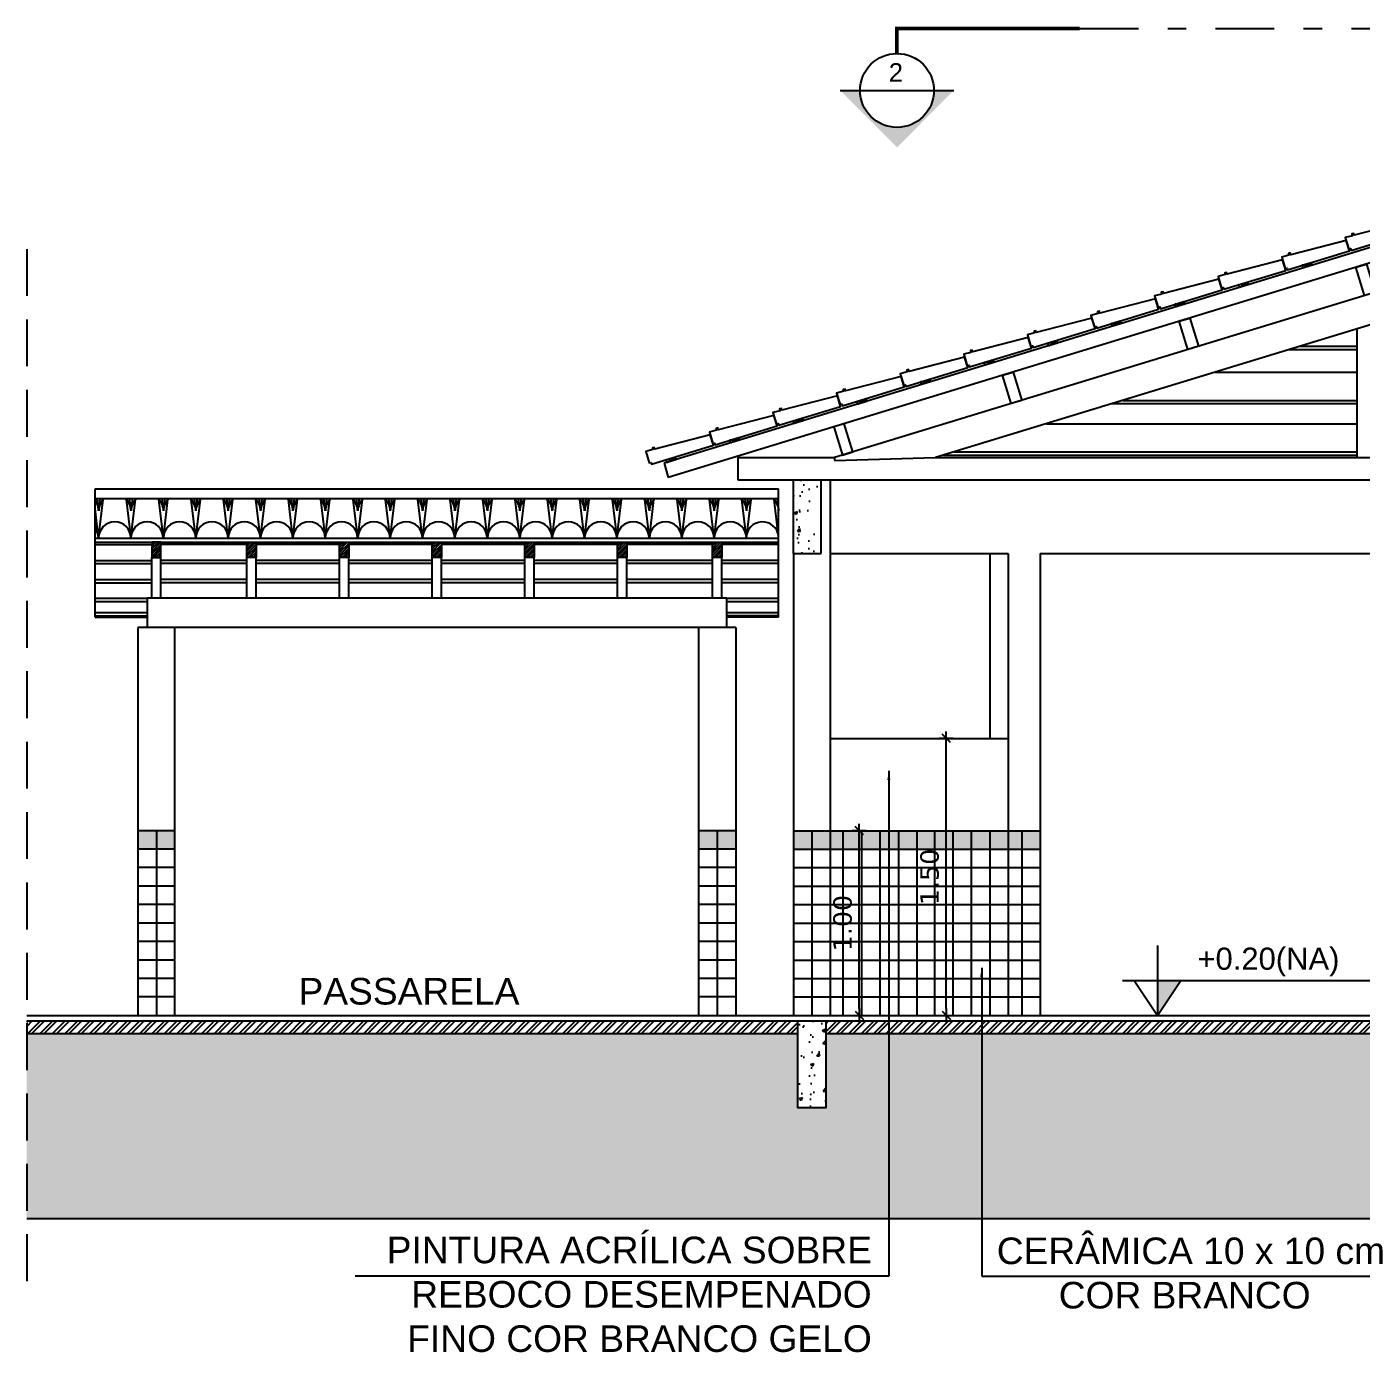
# Model space of a CAD drawing. Extents: x -81 to 144, y 107 to 212.
# Drawn here: x -58.95 to -51.73, y 185.55 to 192.72 of the extents above; entities that cross this region are included whole.
import ezdxf

# ---------------------------------------------------------------- set-up
doc = ezdxf.new("R2010")
doc.units = 0
doc.header["$LTSCALE"] = 0.005
doc.header["$PDMODE"] = 3
doc.linetypes.add('DASHDOT', pattern=[25.4, 12.7, -6.35, 0, -6.35])
doc.linetypes.add('HIDDEN', pattern=[9.525, 6.35, -3.175])
doc.layers.get('0').update_dxf_attribs({"linetype": 'CONTINUOUS'})
doc.layers.get('DEFPOINTS').update_dxf_attribs({"linetype": 'CONTINUOUS'})
for name, color, linetype in [('01', 1, 'CONTINUOUS'), ('0_HATCH', 1, 'CONTINUOUS'), ('251', 251, 'CONTINUOUS'), ('A-01', 1, 'CONTINUOUS'), ('A-CHAO_FACHADA', 8, 'CONTINUOUS'), ('A-COTAS', 1, 'CONTINUOUS'), ('A-EST', 5, 'CONTINUOUS'), ('A-TEL', 2, 'CONTINUOUS'), ('A-TELHAS', 2, 'CONTINUOUS'), ('ARQ-CTA-1_075', 1, 'CONTINUOUS'), ('ARQ-HTC', 9, 'CONTINUOUS'), ('ARQ-PIS-CORTE', 2, 'CONTINUOUS'), ('ARQ-SMB-1_075', 1, 'CONTINUOUS'), ('ARQ-SMB-1_100', 1, 'CONTINUOUS'), ('ARQ-TXT-1_075', 2, 'CONTINUOUS'), ('ARQ-TXT-1_100', 2, 'CONTINUOUS'), ('BL-AR-TELHA 2', 2, 'CONTINUOUS'), ('EST-MET-VISTA1', 1, 'CONTINUOUS'), ('MADEIRAMENTO', 2, 'CONTINUOUS')]:
    doc.layers.add(name, color=color, linetype=linetype)
doc.styles.add('ESC-50-A20', font='arial.ttf', dxfattribs={"height": 0.1})
doc.styles.add('FNDE Text Cota 0075', font='verdana.ttf', dxfattribs={"height": 0.1})
doc.styles.add('FNDE Texto Cota 0025', font='verdana.ttf', dxfattribs={"height": 0.04})
doc.dimstyles.new('FNDE 1-0025', dxfattribs={"dimscale": 5, "dimtxt": 0.04, "dimasz": 0.01, "dimexe": 0.15, "dimexo": 0.15, "dimgap": 0.005, "dimtad": 1, "dimzin": 1, "dimdsep": 46, "dimtxsty": 'FNDE Texto Cota 0025', "dimblk": 'tic', "dimcen": 0.015, "dimdle": 0.15, "dimse1": 1, "dimse2": 1, "dimclrd": 251, "dimclre": 251, "dimclrt": 256, "dimaunit": 1, "dimadec": 3, "dimazin": 0, "dimtfac": 1, "dimtix": 1, "dimtmove": 2, "dimatfit": 3, "dimfxl": 0.15, "dimtvp": 1, "dimtolj": 1, "dimtzin": 0, "dimarcsym": 0})
doc.dimstyles.new('FNDE 1-075', dxfattribs={"dimscale": 2.5, "dimtxt": 0.1, "dimasz": 0.015, "dimexe": 0.15, "dimexo": 0.15, "dimgap": 0.015, "dimtad": 1, "dimzin": 4, "dimdsep": 46, "dimtxsty": 'FNDE Text Cota 0075', "dimblk": 'tic', "dimcen": 0.025, "dimdle": 0.15, "dimse1": 1, "dimse2": 1, "dimclrd": 251, "dimclre": 251, "dimclrt": 256, "dimaunit": 1, "dimadec": 3, "dimazin": 0, "dimtfac": 1, "dimtix": 1, "dimtmove": 2, "dimatfit": 3, "dimldrblk": 'DOTSMALL', "dimfxl": 0.15, "dimtvp": 1, "dimtolj": 1, "dimtzin": 0, "dimarcsym": 0})
pattern_1 = [(45, (36.467997, 128.717438), (-0.0067351921, 0.0067351921), [])]
pattern_2 = [(45, (73.91097, 34.55552), (-0.03367596, 0.03367596), []), (45, (73.93342, 34.55552), (-0.03367596, 0.03367596), [])]

# ---------------------------------------------------------------- blocks, each defined once
blk = doc.blocks.new('FNDE-Ind Corte-1_100')
blk.add_hatch(color=251).paths.add_polyline_path([(241.999, -2.386), (242.214, -2.386, -1), (243.014, -2.386), (243.229, -2.386), (242.614, -1.77)])
at = {"color": 251, "linetype": 'Continuous'}
blk.add_line((243.229, -2.386), (241.999, -2.386), dxfattribs=at)
blk.add_circle((242.614, -2.386), 0.4, dxfattribs=at)
blk = doc.blocks.new('T2')
at = {"linetype": 'Continuous'}
blk.add_lwpolyline([(0, 0.0594), (0.31, 0.073), (0.3096, 0.083), (0.3196, 0.0834), (0.32, 0.0734), (0.36, 0.075), (0.36, 0.0099), (0.35, 0.0099), (0.35, 0), (0, 0), (0.0001, 0.0594)], dxfattribs=at)
blk = doc.blocks.new('tic')
at = {"color": 251}
for p, q in [((-1, 0), (1, 0)), ((0, -1), (0, 1))]:
    blk.add_line(p, q, dxfattribs=at)
blk.add_line((-0.6, -0.6), (0.6, 0.6))
blk = doc.blocks.new('*D78')
at = {"layer": 'ARQ-CTA-1_075', "color": 251, "linetype": 'Continuous', "lineweight": -2, "transparency": 16777216}
blk.add_line((-54.4449, 187.4068), (-54.4449, 188.3318), dxfattribs=at)
at = {"layer": 'DEFPOINTS', "color": 0, "linetype": 'Continuous', "transparency": 16777216}
for p in [(-54.4449, 188.3693), (-54.2331, 188.3693), (-54.2331, 187.3693)]:
    blk.add_point(p, dxfattribs=at)
at = {"layer": 'ARQ-CTA-1_075', "color": 251, "linetype": 'Continuous', "lineweight": -2, "transparency": 16777216, "xscale": 0.0375, "yscale": 0.0375, "zscale": 0.0375}
for p, rotation in [((-54.4449, 188.3693), 90), ((-54.4449, 187.3693), 270)]:
    blk.add_blockref('tic', p, dxfattribs=dict(at, rotation=rotation))
at = {"layer": 'ARQ-CTA-1_075', "linetype": 'Continuous', "transparency": 16777216, "insert": (-54.5344, 187.8693), "char_height": 0.1, "attachment_point": 5, "rotation": 90, "style": 'FNDE Text Cota 0075'}
blk.add_mtext('\\A1;1.00', dxfattribs=at)
blk = doc.blocks.new('_DotSmall')
at = {"color": 0, "linetype": 'ByBlock', "const_width": 0.5}
blk.add_lwpolyline([(-0.0625, 0, 1), (0.0625, 0, 1)], format="xyb", close=True, dxfattribs=at)
blk = doc.blocks.new('*D79')
at = {"layer": 'ARQ-CTA-1_075', "color": 251, "linetype": 'Continuous', "lineweight": -2, "transparency": 16777216}
blk.add_line((-53.9737, 187.4068), (-53.9737, 188.8318), dxfattribs=at)
at = {"layer": 'DEFPOINTS', "color": 0, "linetype": 'Continuous', "transparency": 16777216}
for p in [(-54.1197, 188.8693), (-53.9737, 188.8693), (-54.1331, 187.3693)]:
    blk.add_point(p, dxfattribs=at)
at = {"layer": 'ARQ-CTA-1_075', "color": 251, "linetype": 'Continuous', "lineweight": -2, "transparency": 16777216, "xscale": 0.0375, "yscale": 0.0375, "zscale": 0.0375}
for p, rotation in [((-53.9737, 188.8693), 90), ((-53.9737, 187.3693), 270)]:
    blk.add_blockref('tic', p, dxfattribs=dict(at, rotation=rotation))
at = {"layer": 'ARQ-CTA-1_075', "linetype": 'Continuous', "transparency": 16777216, "insert": (-54.0633, 188.1193), "char_height": 0.1, "attachment_point": 5, "rotation": 90, "style": 'FNDE Text Cota 0075'}
blk.add_mtext('\\A1;1.50', dxfattribs=at)
blk = doc.blocks.new('FNDE-Nível Corte-1_100')
blk.add_hatch(color=251).paths.add_polyline_path([(140.6568, 1.8132), (140.8248, 1.8132), (140.6568, 1.5612)])
at = {"color": 251}
for p, q in [((140.6568, 2.0652), (140.6568, 1.5612)), ((140.4048, 1.8132), (142.4048, 1.8132))]:
    blk.add_line(p, q, dxfattribs=at)
blk.add_lwpolyline([(140.4888, 1.8132), (140.6568, 1.5612), (140.8248, 1.8132)], dxfattribs=at)

msp = doc.modelspace()

# ---------------------------------------------------------------- hatches: boundary and pattern name
at = {"layer": '0_HATCH'}
h = msp.add_hatch(color=160, dxfattribs=at)
h.paths.add_polyline_path([(-58.2494, 188.3693), (-58.3494, 188.3693), (-58.3494, 188.2693), (-58.2494, 188.2693)])
h.paths.add_polyline_path([(-58.1494, 188.3693), (-58.2494, 188.3693), (-58.2494, 188.2693), (-58.1494, 188.2693)])
h = msp.add_hatch(color=160, dxfattribs=at)
h.paths.add_polyline_path([(-55.2135, 188.3693), (-55.3135, 188.3693), (-55.3135, 188.2693), (-55.2135, 188.2693)])
h.paths.add_polyline_path([(-55.1135, 188.3693), (-55.2135, 188.3693), (-55.2135, 188.2693), (-55.1135, 188.2693)])
h = msp.add_hatch(color=160, dxfattribs=at)
h.paths.add_polyline_path([(-54.7014, 188.3693), (-54.8014, 188.3693), (-54.8014, 188.2693), (-54.7014, 188.2693)])
h.paths.add_polyline_path([(-54.6014, 188.3693), (-54.7014, 188.3693), (-54.7014, 188.2693), (-54.6014, 188.2693)])
h.paths.add_polyline_path([(-53.6381, 188.3693), (-54.6014, 188.3693), (-54.6014, 188.2693), (-53.6381, 188.2693)])
h.paths.add_polyline_path([(-53.5648, 188.3693), (-53.6381, 188.3693), (-53.6381, 188.2693), (-53.5648, 188.2693)])
h.paths.add_polyline_path([(-53.4648, 188.3693), (-53.5648, 188.3693), (-53.5648, 188.2693), (-53.4648, 188.2693)])
h.paths.add_polyline_path([(-48.8232, 188.3693), (-48.9232, 188.3693), (-48.9232, 188.2693), (-48.8232, 188.2693)])
h.paths.add_polyline_path([(-48.75, 188.3693), (-48.8232, 188.3693), (-48.8232, 188.2693), (-48.75, 188.2693)])
h.paths.add_polyline_path([(-48.65, 188.3693), (-48.75, 188.3693), (-48.75, 188.2693), (-48.65, 188.2693)])
h.paths.add_polyline_path([(-46.6232, 188.3693), (-46.7232, 188.3693), (-46.7232, 188.2693), (-46.6232, 188.2693)])
h.paths.add_polyline_path([(-46.55, 188.3693), (-46.6232, 188.3693), (-46.6232, 188.2693), (-46.55, 188.2693)])
h.paths.add_polyline_path([(-46.45, 188.3693), (-46.55, 188.3693), (-46.55, 188.2693), (-46.45, 188.2693)])
h.paths.add_polyline_path([(-41.8084, 188.3693), (-41.9084, 188.3693), (-41.9084, 188.2693), (-41.8084, 188.2693)])
h.paths.add_polyline_path([(-41.7352, 188.3693), (-41.8084, 188.3693), (-41.8084, 188.2693), (-41.7352, 188.2693)])
h.paths.add_polyline_path([(-41.6352, 188.3693), (-41.7352, 188.3693), (-41.7352, 188.2693), (-41.6352, 188.2693)])
h.paths.add_polyline_path([(-40.6718, 188.3693), (-40.7718, 188.3693), (-40.7718, 188.2693), (-40.6718, 188.2693)])
h.paths.add_polyline_path([(-40.5718, 188.3693), (-40.6718, 188.3693), (-40.6718, 188.2693), (-40.5718, 188.2693)])
at = {"layer": '251'}
h = msp.add_hatch(dxfattribs=at)
h.set_pattern_fill('ANSI32', color=256, scale=0.005, style=0)
h.set_pattern_definition(pattern_2)
h.paths.add_polyline_path([(-54.7764, 187.3393), (-58.9513, 187.3393), (-58.9513, 187.2693), (-54.7764, 187.2693)])
h = msp.add_hatch(dxfattribs=at)
h.set_pattern_fill('ANSI32', color=256, scale=0.005, style=0)
h.set_pattern_definition(pattern_2)
h.paths.add_polyline_path([(-50.0999, 187.3393), (-54.6264, 187.3393), (-54.6264, 187.2693), (-50.0999, 187.2693)])
at = {"layer": 'A-COTAS'}
h = msp.add_hatch(dxfattribs=at)
h.set_pattern_fill('ANSI31', color=252, scale=0.003)
h.set_pattern_definition(pattern_1)
h.paths.add_polyline_path([(-58.2244, 189.9307), (-58.2744, 189.9307), (-58.2744, 189.8485), (-58.2244, 189.8485)])
h = msp.add_hatch(dxfattribs=at)
h.set_pattern_fill('ANSI31', color=252, scale=0.003)
h.set_pattern_definition([(45, (38.989161, 128.717438), (-0.0067351921, 0.0067351921), [])])
h.paths.add_polyline_path([(-57.7596, 189.9307), (-57.7096, 189.9307), (-57.7096, 189.8485), (-57.7596, 189.8485)])
h = msp.add_hatch(dxfattribs=at)
h.set_pattern_fill('ANSI31', color=252, scale=0.003)
h.set_pattern_definition([(45, (38.487561, 128.717438), (-0.0067351921, 0.0067351921), [])])
h.paths.add_polyline_path([(-57.258, 189.9307), (-57.208, 189.9307), (-57.208, 189.8485), (-57.258, 189.8485)])
h = msp.add_hatch(dxfattribs=at)
h.set_pattern_fill('ANSI31', color=252, scale=0.003)
h.set_pattern_definition([(45, (37.985961, 128.717438), (-0.0067351921, 0.0067351921), [])])
h.paths.add_polyline_path([(-56.7564, 189.9307), (-56.7064, 189.9307), (-56.7064, 189.8485), (-56.7564, 189.8485)])
h = msp.add_hatch(dxfattribs=at)
h.set_pattern_fill('ANSI31', color=252, scale=0.003)
h.set_pattern_definition([(45, (37.484361, 128.717438), (-0.0067351921, 0.0067351921), [])])
h.paths.add_polyline_path([(-56.2548, 189.9307), (-56.2048, 189.9307), (-56.2048, 189.8485), (-56.2548, 189.8485)])
h = msp.add_hatch(dxfattribs=at)
h.set_pattern_fill('ANSI31', color=252, scale=0.003)
h.set_pattern_definition([(45, (36.982761, 128.717438), (-0.0067351921, 0.0067351921), [])])
h.paths.add_polyline_path([(-55.7532, 189.9307), (-55.7032, 189.9307), (-55.7032, 189.8485), (-55.7532, 189.8485)])
h = msp.add_hatch(dxfattribs=at)
h.set_pattern_fill('ANSI31', color=252, scale=0.003)
h.set_pattern_definition(pattern_1)
h.paths.add_polyline_path([(-55.2385, 189.9307), (-55.1885, 189.9307), (-55.1885, 189.8485), (-55.2385, 189.8485)])
at = {"layer": 'ARQ-HTC'}
h = msp.add_hatch(dxfattribs=at)
h.set_pattern_fill('AR-CONC', color=251, scale=0.001, style=0)
h.set_pattern_definition([(50, (73.91097, 34.55552), (0.18218467, -0.01593909), [0.01905, -0.20955]), (355, (73.91097, 34.55552), (-0.03524342, 0.19105685), [0.01524, -0.16764058]), (100.45144, (73.92615, 34.5542), (0.14694125, 0.17511775), [0.01619001, -0.17809024]), (46.1842, (73.91097, 34.60632), (0.27107904, -0.04204233), [0.028575, -0.314325]), (96.63556, (73.93356, 34.60282), (0.23740413, 0.24742612), [0.02428502, -0.2671356]), (351.18415, (73.91097, 34.60632), (0.23740413, 0.24742612), [0.02285997, -0.25145973]), (21, (73.93637, 34.59362), (0.15161439, -0.1022652), [0.01905, -0.20955]), (326, (73.93637, 34.59362), (0.06180203, 0.18418797), [0.01524, -0.16764]), (71.451445, (73.949, 34.5851), (0.21341642, 0.08192277), [0.01619001, -0.17808994]), (37.5, (73.91097, 34.55552), (0.003088603, 0.084555039), [0, -0.165608, 0, -0.17018, 0, -0.168275]), (7.5, (73.91097, 34.55552), (0.066819663, 0.100180575), [0, -0.097028, 0, -0.161798, 0, -0.064135]), (327.5, (73.85433, 34.55552), (0.135590595, -0.005728744), [0, -0.0635, 0, -0.19812, 0, -0.26289]), (317.5, (73.82893, 34.55552), (0.14812918, 0.02542649), [0, -0.08255, 0, -0.131572, 0, -0.18669])])
h.paths.add_polyline_path([(-54.6514, 190.2693), (-54.8014, 190.2693), (-54.8014, 189.8693), (-54.7714, 189.8693), (-54.6514, 189.8693)])
h = msp.add_hatch(dxfattribs=at)
h.set_pattern_fill('AR-CONC', color=251, scale=0.001, style=0)
h.set_pattern_definition([(50, (86.584, 64.64013), (0.18218467, -0.01593909), [0.01905, -0.20955]), (355, (86.584, 64.64013), (-0.03524342, 0.19105685), [0.01524, -0.16764058]), (100.45144, (86.59919, 64.6388), (0.14694125, 0.17511775), [0.01619, -0.17809024]), (46.1842, (86.584, 64.69093), (0.27107904, -0.04204233), [0.028575, -0.314325]), (96.63556, (86.6066, 64.68743), (0.23740413, 0.24742612), [0.02428502, -0.2671356]), (351.18415, (86.584, 64.69093), (0.23740413, 0.24742612), [0.02285997, -0.25145973]), (21, (86.6094, 64.67823), (0.15161439, -0.1022652), [0.01905, -0.20955]), (326, (86.6094, 64.67823), (0.06180203, 0.18418797), [0.01524, -0.16764]), (71.45144, (86.62204, 64.66971), (0.21341642, 0.08192277), [0.01619, -0.17808994]), (37.5, (86.584005, 64.64013), (0.003088603, 0.08455504), [0, -0.165608, 0, -0.17018, 0, -0.168275]), (7.5, (86.584005, 64.64013), (0.066819663, 0.100180575), [0, -0.097028, 0, -0.161798, 0, -0.064135]), (327.5, (86.52736, 64.64013), (0.135590595, -0.005728744), [0, -0.0635, 0, -0.19812, 0, -0.26289]), (317.5, (86.50196, 64.64013), (0.14812918, 0.02542649), [0, -0.08255, 0, -0.131572, 0, -0.18669])])
h.paths.add_polyline_path([(-54.7764, 187.3393), (-54.6264, 187.3393), (-54.6264, 186.8693), (-54.7764, 186.8693)])
h = msp.add_hatch(dxfattribs=at)
h.set_pattern_fill('EARTH', color=252, scale=0.02, angle=45, style=0)
h.set_pattern_definition([(45, (73.91097, 34.55552), (1e-17, 0.17960512), [0.127, -0.127]), (45, (73.87729, 34.5892), (1e-17, 0.17960512), [0.127, -0.127]), (45, (73.84362, 34.62287), (1e-17, 0.17960512), [0.127, -0.127]), (135, (73.84362, 34.64532), (-0.17960512, 1e-17), [0.127, -0.127]), (135, (73.87729, 34.679), (-0.17960512, 1e-17), [0.127, -0.127]), (135, (73.91097, 34.71267), (-0.17960512, 1e-17), [0.127, -0.127])])
h.paths.add_polyline_path([(-39.1274, 186.2693), (-39.1274, 187.2693), (-40.5718, 187.2693), (-40.5718, 186.8693), (-40.7218, 186.8693), (-40.7218, 187.2693), (-45.2734, 187.2693), (-45.2734, 186.8693), (-45.4234, 186.8693), (-45.4234, 187.2693), (-49.9499, 187.2693), (-49.9499, 186.8693), (-50.0999, 186.8693), (-50.0999, 187.2693), (-54.6264, 187.2693), (-54.6264, 186.8693), (-54.7764, 186.8693), (-54.7764, 187.2693), (-58.9513, 187.2693), (-58.9513, 186.2693)])

# ---------------------------------------------------------------- linework, layer by layer
at = {"linetype": 'DASHDOT', "ltscale": 5}
msp.add_line((-53.2507, 192.712), (-42.1226, 192.712), dxfattribs=at)
at = {"color": 3}
for points in [[(-51.6527, 191.2839), (-51.7101, 191.2664), (-51.7568, 191.4194), (-51.6995, 191.437)], [(-52.609, 190.9916), (-52.6664, 190.974), (-52.7132, 191.127), (-52.6558, 191.1446)], [(-53.5653, 190.6992), (-53.6227, 190.6817), (-53.6695, 190.8347), (-53.6121, 190.8522)], [(-54.5362, 190.4024), (-54.4788, 190.4199), (-54.5256, 190.5729), (-54.583, 190.5554)]]:
    msp.add_lwpolyline(points, close=True, dxfattribs=at)
at = {"layer": '01', "color": 251}
for p, q in [((-58.1494, 188.3693), (-58.3494, 188.3693)), ((-58.2494, 188.3693), (-58.2494, 187.3693)), ((-55.1135, 188.3693), (-55.3135, 188.3693)), ((-55.2135, 188.3693), (-55.2135, 187.3693)), ((-54.8014, 188.3693), (-54.6014, 188.3693)), ((-54.7014, 188.3693), (-54.7014, 187.3693)), ((-54.6014, 188.3693), (-53.4648, 188.3693)), ((-54.5331, 188.3693), (-54.5331, 187.3693)), ((-54.4331, 188.3693), (-54.4331, 187.3693)), ((-54.3331, 188.3693), (-54.3331, 187.3693)), ((-54.2331, 188.3693), (-54.2331, 187.3693)), ((-54.1331, 188.3693), (-54.1331, 187.3693)), ((-54.0381, 188.3693), (-54.0381, 187.3693)), ((-53.9381, 188.3693), (-53.9381, 187.3693)), ((-53.8381, 188.3693), (-53.8381, 187.3693)), ((-53.7381, 188.3693), (-53.7381, 187.3693)), ((-53.5648, 188.3693), (-53.5648, 187.3693)), ((-58.1494, 188.2693), (-58.3494, 188.2693)), ((-55.1135, 188.2693), (-55.3135, 188.2693)), ((-54.8014, 188.2693), (-54.6014, 188.2693)), ((-54.6014, 188.2693), (-53.4648, 188.2693)), ((-58.1494, 188.1693), (-58.3494, 188.1693)), ((-55.1135, 188.1693), (-55.3135, 188.1693)), ((-54.8014, 188.1693), (-54.6014, 188.1693)), ((-54.6014, 188.1693), (-53.4648, 188.1693)), ((-58.1494, 188.0693), (-58.3494, 188.0693)), ((-55.1135, 188.0693), (-55.3135, 188.0693)), ((-54.8014, 188.0693), (-54.6014, 188.0693)), ((-54.6014, 188.0693), (-53.4648, 188.0693)), ((-58.1494, 187.9693), (-58.3494, 187.9693)), ((-55.1135, 187.9693), (-55.3135, 187.9693)), ((-54.8014, 187.9693), (-54.6014, 187.9693)), ((-54.6014, 187.9693), (-53.4648, 187.9693)), ((-58.1494, 187.8693), (-58.3494, 187.8693)), ((-55.1135, 187.8693), (-55.3135, 187.8693)), ((-54.8014, 187.8693), (-54.6014, 187.8693)), ((-54.6014, 187.8693), (-53.4648, 187.8693)), ((-58.1494, 187.7693), (-58.3494, 187.7693)), ((-55.1135, 187.7693), (-55.3135, 187.7693)), ((-54.8014, 187.7693), (-54.6014, 187.7693)), ((-54.6014, 187.7693), (-53.4648, 187.7693)), ((-58.1494, 187.6693), (-58.3494, 187.6693)), ((-55.1135, 187.6693), (-55.3135, 187.6693)), ((-54.8014, 187.6693), (-54.6014, 187.6693)), ((-54.6014, 187.6693), (-53.4648, 187.6693)), ((-58.1494, 187.5693), (-58.3494, 187.5693)), ((-55.1135, 187.5693), (-55.3135, 187.5693)), ((-54.8014, 187.5693), (-54.6014, 187.5693)), ((-54.6014, 187.5693), (-53.4648, 187.5693)), ((-58.1494, 187.4693), (-58.3494, 187.4693)), ((-55.1135, 187.4693), (-55.3135, 187.4693)), ((-54.8014, 187.4693), (-54.6014, 187.4693)), ((-54.6014, 187.4693), (-53.4648, 187.4693))]:
    msp.add_line(p, q, dxfattribs=at)
at = {"layer": 'A-01', "color": 5, "linetype": 'HIDDEN', "ltscale": 8}
msp.add_line((-58.9513, 191.5184), (-58.9513, 185.8638), dxfattribs=at)
at = {"layer": 'A-01'}
for p, q in [((-52.1191, 190.974), (-51.7514, 190.974)), ((-52.0617, 190.9916), (-51.7514, 190.9916)), ((-52.5176, 190.8522), (-51.7514, 190.8522)), ((-53.0754, 190.6817), (-51.7514, 190.6817)), ((-53.0181, 190.6992), (-51.7514, 190.6992)), ((-53.4311, 190.5729), (-51.7514, 190.5729)), ((-53.989, 190.4024), (-51.7514, 190.4024)), ((-53.9316, 190.4199), (-51.7514, 190.4199)), ((-58.5814, 190.2193), (-54.8814, 190.2193)), ((-58.5814, 189.5253), (-58.5814, 190.2193)), ((-54.8814, 189.5253), (-54.8814, 190.2193)), ((-58.5814, 190.1672), (-54.8814, 190.1672)), ((-58.5814, 189.9537), (-54.8814, 189.9537)), ((-54.8814, 189.9307), (-54.8814, 189.9807)), ((-54.6014, 189.8693), (-53.6381, 189.8693)), ((-53.7381, 189.8693), (-53.7381, 188.8693)), ((-53.6381, 189.8693), (-53.6381, 187.3693)), ((-53.4648, 189.8693), (-53.4648, 187.3693)), ((-53.4648, 189.8693), (-50.1749, 189.8693)), ((-58.5814, 189.5253), (-58.2994, 189.5253)), ((-54.8814, 189.5253), (-55.1635, 189.5253))]:
    msp.add_line(p, q, dxfattribs=at)
at = {"layer": 'A-01', "color": 3}
for p, q in [((-54.6014, 190.2693), (-54.6014, 187.3693)), ((-54.8014, 189.8693), (-54.8014, 187.3693)), ((-58.3494, 189.469), (-58.3494, 187.3693)), ((-58.1494, 189.469), (-58.3494, 189.469)), ((-58.1494, 187.3693), (-58.1494, 189.469)), ((-55.1135, 189.469), (-55.3135, 189.469)), ((-55.3135, 187.3693), (-55.3135, 189.469)), ((-55.1135, 189.469), (-55.1135, 187.3693))]:
    msp.add_line(p, q, dxfattribs=at)
at = {"layer": 'A-CHAO_FACHADA'}
for p, q in [((-58.5814, 189.9187), (-58.2744, 189.9187)), ((-57.7596, 189.9187), (-58.2244, 189.9187)), ((-57.258, 189.9187), (-57.7096, 189.9187)), ((-56.7564, 189.9187), (-57.208, 189.9187)), ((-56.2548, 189.9187), (-56.7064, 189.9187)), ((-55.7532, 189.9187), (-56.2048, 189.9187)), ((-55.2385, 189.9187), (-55.7032, 189.9187)), ((-54.8814, 189.9187), (-55.1885, 189.9187)), ((-58.5814, 189.8325), (-58.2744, 189.8325)), ((-58.5814, 189.8152), (-58.2744, 189.8152)), ((-57.7596, 189.8325), (-58.2244, 189.8325)), ((-57.7596, 189.8152), (-58.2244, 189.8152)), ((-57.258, 189.8325), (-57.7096, 189.8325)), ((-57.258, 189.8152), (-57.7096, 189.8152)), ((-56.7564, 189.8325), (-57.208, 189.8325)), ((-56.7564, 189.8152), (-57.208, 189.8152)), ((-56.2548, 189.8325), (-56.7064, 189.8325)), ((-56.2548, 189.8152), (-56.7064, 189.8152)), ((-55.7532, 189.8325), (-56.2048, 189.8325)), ((-55.7532, 189.8152), (-56.2048, 189.8152)), ((-55.2385, 189.8325), (-55.7032, 189.8325)), ((-55.2385, 189.8152), (-55.7032, 189.8152)), ((-54.8814, 189.8325), (-55.1885, 189.8325)), ((-54.8814, 189.8152), (-55.1885, 189.8152)), ((-58.5814, 189.729), (-58.2744, 189.729)), ((-58.5814, 189.7118), (-58.2744, 189.7118)), ((-57.7596, 189.729), (-58.2244, 189.729)), ((-57.7596, 189.7118), (-58.2244, 189.7118)), ((-57.258, 189.729), (-57.7096, 189.729)), ((-57.258, 189.7118), (-57.7096, 189.7118)), ((-56.7564, 189.729), (-57.208, 189.729)), ((-56.7564, 189.7118), (-57.208, 189.7118)), ((-56.2548, 189.729), (-56.7064, 189.729)), ((-56.2548, 189.7118), (-56.7064, 189.7118)), ((-55.7532, 189.729), (-56.2048, 189.729)), ((-55.7532, 189.7118), (-56.2048, 189.7118)), ((-55.2385, 189.729), (-55.7032, 189.729)), ((-55.2385, 189.7118), (-55.7032, 189.7118)), ((-54.8814, 189.729), (-55.1885, 189.729)), ((-54.8814, 189.7118), (-55.1885, 189.7118)), ((-58.2994, 189.6256), (-58.5814, 189.6256)), ((-58.2994, 189.6083), (-58.5814, 189.6083)), ((-54.8814, 189.6256), (-55.1635, 189.6256)), ((-54.8814, 189.6083), (-55.1635, 189.6083)), ((-58.2994, 189.5491), (-58.5814, 189.5491)), ((-58.5814, 189.5318), (-58.2994, 189.5318)), ((-54.8814, 189.5491), (-55.1635, 189.5491)), ((-54.8814, 189.5318), (-55.1635, 189.5318))]:
    msp.add_line(p, q, dxfattribs=at)
at = {"layer": 'A-EST'}
for p, q in [((-54.8014, 189.8693), (-54.8014, 190.2693)), ((-54.8014, 190.2693), (-54.6514, 190.2693)), ((-54.6514, 189.8693), (-54.6514, 190.2693)), ((-54.8014, 189.8693), (-54.6514, 189.8693)), ((-58.9513, 187.3393), (-40.5718, 187.3393)), ((-54.7764, 187.2693), (-58.9513, 187.2693)), ((-50.0999, 187.2693), (-54.6264, 187.2693))]:
    msp.add_line(p, q, dxfattribs=at)
msp.add_lwpolyline([(-54.7764, 187.3393), (-54.6264, 187.3393), (-54.6264, 186.8693), (-54.7764, 186.8693)], close=True, dxfattribs=at)
at = {"layer": 'A-TEL'}
for p, q in [((-50.0999, 192.0096), (-55.5014, 190.3582)), ((-50.0999, 191.926), (-55.4781, 190.2817)), ((-50.0999, 191.7587), (-54.579, 190.3893)), ((-50.1749, 191.5684), (-54.0317, 190.3893)), ((-51.7514, 191.0865), (-51.7514, 190.3893)), ((-55.1014, 190.3893), (-55.1014, 190.2693)), ((-55.1014, 190.3893), (-54.579, 190.3893)), ((-54.579, 190.3731), (-54.0317, 190.3893)), ((-54.579, 190.3893), (-54.579, 190.3731)), ((-54.0317, 190.3893), (-50.1749, 190.3893)), ((-55.5014, 190.3582), (-55.4781, 190.2817)), ((-55.1014, 190.2693), (-50.1749, 190.2693))]:
    msp.add_line(p, q, dxfattribs=at)
at = {"layer": 'ARQ-HTC', "color": 252}
msp.add_line((-58.9513, 186.2693), (-39.1274, 186.2693), dxfattribs=at)
at = {"layer": 'ARQ-PIS-CORTE'}
for p, q in [((-54.6014, 188.8693), (-53.6381, 188.8693)), ((-58.9513, 187.3693), (-40.5718, 187.3693))]:
    msp.add_line(p, q, dxfattribs=at)
at = {"layer": 'ARQ-SMB-1_100', "color": 251, "linetype": 'DASHDOT', "ltscale": 0.1}
msp.add_lwpolyline([(-54.2407, 192.5766, 0.02, 0.02, 0), (-54.2407, 192.712, 0.02, 0.02, 0), (-53.2507, 192.712, 0, 0, 0)], format="xyseb", dxfattribs=at)
at = {"layer": 'BL-AR-TELHA 2'}
for p, q in [((-58.5621, 190.106), (-58.5695, 190.1672)), ((-58.5621, 190.106), (-58.5695, 190.1672)), ((-58.5621, 189.9537), (-58.537, 190.1627)), ((-58.5621, 189.9537), (-58.537, 190.1627)), ((-58.561, 190.1013), (-58.5531, 190.1672)), ((-58.561, 190.1013), (-58.5531, 190.1672)), ((-58.3866, 189.9537), (-58.4117, 190.1627)), ((-58.3866, 190.106), (-58.3939, 190.1672)), ((-58.3871, 189.9537), (-58.362, 190.1627)), ((-58.3854, 190.1013), (-58.3775, 190.1672)), ((-58.2116, 189.9537), (-58.2367, 190.1627)), ((-58.211, 190.106), (-58.2184, 190.1672)), ((-58.2116, 189.9537), (-58.1864, 190.1627)), ((-58.2104, 190.1013), (-58.2025, 190.1672)), ((-58.036, 189.9537), (-58.0612, 190.1627)), ((-58.036, 190.106), (-58.0434, 190.1672)), ((-58.036, 189.9537), (-58.0109, 190.1627)), ((-58.0354, 190.1013), (-58.0275, 190.1672)), ((-58.0349, 190.1013), (-58.0269, 190.1672)), ((-57.8604, 189.9537), (-57.8856, 190.1627)), ((-57.861, 190.106), (-57.8684, 190.1672)), ((-57.861, 189.9537), (-57.8359, 190.1627)), ((-57.8599, 190.1013), (-57.8519, 190.1672)), ((-57.6854, 189.9537), (-57.7106, 190.1627)), ((-57.6854, 190.106), (-57.6928, 190.1672)), ((-57.6854, 189.9537), (-57.6603, 190.1627)), ((-57.6843, 190.1013), (-57.6764, 190.1672)), ((-57.5099, 189.9537), (-57.535, 190.1627)), ((-57.5099, 190.106), (-57.5172, 190.1672)), ((-57.5099, 189.9537), (-57.4847, 190.1627)), ((-57.5093, 190.1013), (-57.5014, 190.1672)), ((-57.3343, 189.9537), (-57.3594, 190.1627)), ((-57.3349, 190.106), (-57.3422, 190.1672)), ((-57.3349, 189.9537), (-57.3097, 190.1627)), ((-57.3337, 190.1013), (-57.3258, 190.1672)), ((-57.3337, 190.1013), (-57.3258, 190.1672)), ((-57.1593, 189.9537), (-57.1844, 190.1627)), ((-57.1593, 190.106), (-57.1667, 190.1672)), ((-57.1593, 189.9537), (-57.1341, 190.1627)), ((-57.1582, 190.1013), (-57.1502, 190.1672)), ((-56.9837, 189.9537), (-57.0089, 190.1627)), ((-56.9837, 190.106), (-56.9911, 190.1672)), ((-56.9837, 189.9537), (-56.9586, 190.1627)), ((-56.9826, 190.1013), (-56.9747, 190.1672)), ((-56.8082, 189.9537), (-56.8333, 190.1627)), ((-56.8082, 190.106), (-56.8155, 190.1672)), ((-56.8087, 189.9537), (-56.7836, 190.1627)), ((-56.8076, 190.1013), (-56.7997, 190.1672)), ((-56.6332, 189.9537), (-56.6583, 190.1627)), ((-56.6332, 190.106), (-56.6405, 190.1672)), ((-56.6332, 189.9537), (-56.608, 190.1627)), ((-56.632, 190.1013), (-56.6241, 190.1672)), ((-56.4576, 189.9537), (-56.4827, 190.1627)), ((-56.4576, 190.106), (-56.465, 190.1672)), ((-56.4576, 189.9537), (-56.4324, 190.1627)), ((-56.4564, 190.1013), (-56.4485, 190.1672)), ((-56.282, 189.9537), (-56.3072, 190.1627)), ((-56.282, 190.106), (-56.2894, 190.1672)), ((-56.2826, 189.9537), (-56.2574, 190.1627)), ((-56.2814, 190.1013), (-56.2735, 190.1672)), ((-56.107, 189.9537), (-56.1322, 190.1627)), ((-56.107, 190.106), (-56.1144, 190.1672)), ((-56.107, 189.9537), (-56.0819, 190.1627)), ((-56.1059, 190.1013), (-56.0979, 190.1672)), ((-55.9314, 189.9537), (-55.9566, 190.1627)), ((-55.9314, 190.106), (-55.9388, 190.1672)), ((-55.9314, 189.9537), (-55.9063, 190.1627)), ((-55.9303, 190.1013), (-55.9224, 190.1672)), ((-55.7559, 189.9537), (-55.781, 190.1627)), ((-55.7559, 190.106), (-55.7632, 190.1672)), ((-55.7564, 189.9537), (-55.7313, 190.1627)), ((-55.7553, 190.1013), (-55.7474, 190.1672)), ((-55.5809, 189.9537), (-55.606, 190.1627)), ((-55.5809, 190.106), (-55.5882, 190.1672)), ((-55.5809, 189.9537), (-55.5557, 190.1627)), ((-55.5797, 190.1013), (-55.5718, 190.1672)), ((-55.4053, 189.9537), (-55.4305, 190.1627)), ((-55.4053, 190.106), (-55.4127, 190.1672)), ((-55.4053, 189.9537), (-55.3802, 190.1627)), ((-55.4042, 190.1013), (-55.3962, 190.1672)), ((-55.2297, 189.9537), (-55.2549, 190.1627)), ((-55.2297, 190.106), (-55.2371, 190.1672)), ((-55.2297, 189.9537), (-55.2046, 190.1627)), ((-55.2292, 190.1013), (-55.2212, 190.1672)), ((-55.0547, 189.9537), (-55.0799, 190.1627)), ((-55.0547, 190.106), (-55.0621, 190.1672)), ((-55.0553, 189.9537), (-55.0302, 190.1627)), ((-55.0547, 190.1013), (-55.0468, 190.1672)), ((-54.8814, 189.9632), (-54.9055, 190.1627)), ((-54.8803, 190.106), (-54.8877, 190.1672)), ((-58.5621, 189.9537), (-58.5814, 190.1141)), ((-58.5621, 189.9537), (-58.5814, 190.1141))]:
    msp.add_line(p, q, dxfattribs=at)
for centre, start, end in [((-58.6496, 190.1013), 0, 38.79456), ((-58.6496, 190.1013), 0, 38.79456), ((-58.4741, 190.1013), 131.09523, 180), ((-58.4741, 190.1013), 131.09523, 180), ((-58.4741, 190.1013), 0, 48.90477), ((-58.2985, 190.1013), 131.09523, 180), ((-58.2985, 190.1013), 0, 48.90477), ((-58.1235, 190.1013), 131.09523, 180), ((-58.1235, 190.1013), 0, 48.90477), ((-57.9485, 190.1013), 131.09523, 180), ((-57.9479, 190.1013), 131.09523, 180), ((-57.9485, 190.1013), 0, 48.90477), ((-57.7729, 190.1013), 131.09523, 180), ((-57.7729, 190.1013), 0, 48.90477), ((-57.5974, 190.1013), 131.09523, 180), ((-57.5974, 190.1013), 0, 48.90477), ((-57.4224, 190.1013), 131.09523, 180), ((-57.4224, 190.1013), 0, 48.90477), ((-57.2468, 190.1013), 131.09523, 180), ((-57.2468, 190.1013), 131.09523, 180), ((-57.2468, 190.1013), 0, 48.90477), ((-57.0712, 190.1013), 131.09523, 180), ((-57.0712, 190.1013), 0, 48.90477), ((-56.8957, 190.1013), 131.09523, 180), ((-56.8957, 190.1013), 0, 48.90477), ((-56.7207, 190.1013), 131.09523, 180), ((-56.7207, 190.1013), 0, 48.90477), ((-56.5451, 190.1013), 131.09523, 180), ((-56.5451, 190.1013), 0, 48.90477), ((-56.3695, 190.1013), 131.09523, 180), ((-56.3695, 190.1013), 0, 48.90477), ((-56.1945, 190.1013), 131.09523, 180), ((-56.1945, 190.1013), 0, 48.90477), ((-56.0189, 190.1013), 131.09523, 180), ((-56.0189, 190.1013), 0, 48.90477), ((-55.8434, 190.1013), 131.09523, 180), ((-55.8434, 190.1013), 0, 48.90477), ((-55.6684, 190.1013), 131.09523, 180), ((-55.6684, 190.1013), 0, 48.90477), ((-55.4928, 190.1013), 131.09523, 180), ((-55.4928, 190.1013), 0, 48.90477), ((-55.3172, 190.1013), 131.09523, 180), ((-55.3172, 190.1013), 0, 48.90477), ((-55.1422, 190.1013), 131.09523, 180), ((-55.1422, 190.1013), 0, 48.90477), ((-54.9678, 190.1013), 131.09523, 180), ((-54.9678, 190.1013), 0, 48.90477), ((-58.6502, 189.9537), 0, 38.19521), ((-58.6502, 189.9537), 0, 38.19521), ((-58.4746, 189.9537), 0, 180), ((-58.2996, 189.9537), 0, 180), ((-58.1241, 189.9537), 0, 180), ((-57.9485, 189.9537), 0, 180), ((-57.7735, 189.9537), 0, 180), ((-57.5979, 189.9537), 0, 180), ((-57.4224, 189.9537), 0, 180), ((-57.2474, 189.9537), 0, 180), ((-57.0718, 189.9537), 0, 180), ((-56.8962, 189.9537), 0, 180), ((-56.7212, 189.9537), 0, 180), ((-56.5457, 189.9537), 0, 180), ((-56.3701, 189.9537), 0, 180), ((-56.1951, 189.9537), 0, 180), ((-56.0195, 189.9537), 0, 180), ((-55.8439, 189.9537), 0, 180), ((-55.6689, 189.9537), 0, 180), ((-55.4934, 189.9537), 0, 180), ((-55.3178, 189.9537), 0, 180), ((-55.1428, 189.9537), 0, 180), ((-54.9684, 189.9537), 6.54188, 180)]:
    msp.add_arc(centre, 0.0875, start, end, dxfattribs=at)
at = {"layer": 'EST-MET-VISTA1'}
for p, q in [((-58.5814, 189.9307), (-54.8814, 189.9307)), ((-58.2744, 189.629), (-58.2744, 189.8485)), ((-58.2244, 189.629), (-58.2244, 189.8485)), ((-57.7596, 189.629), (-57.7596, 189.8485)), ((-57.7096, 189.629), (-57.7096, 189.8485)), ((-57.258, 189.629), (-57.258, 189.8485)), ((-57.208, 189.629), (-57.208, 189.8485)), ((-56.7564, 189.629), (-56.7564, 189.8485)), ((-56.7064, 189.629), (-56.7064, 189.8485)), ((-56.2548, 189.629), (-56.2548, 189.8485)), ((-56.2048, 189.629), (-56.2048, 189.8485)), ((-55.7532, 189.629), (-55.7532, 189.8485)), ((-55.7032, 189.629), (-55.7032, 189.8485)), ((-55.2385, 189.629), (-55.2385, 189.8485)), ((-55.1885, 189.629), (-55.1885, 189.8485)), ((-55.1635, 189.629), (-58.2994, 189.629)), ((-58.2994, 189.629), (-58.2994, 189.469)), ((-55.1635, 189.629), (-55.1635, 189.469)), ((-55.3135, 189.469), (-58.1494, 189.469))]:
    msp.add_line(p, q, dxfattribs=at)
at = {"layer": 'EST-MET-VISTA1', "color": 2}
for points in [[(-58.2244, 189.9307), (-58.2744, 189.9307), (-58.2744, 189.8485), (-58.2244, 189.8485)], [(-57.7596, 189.9307), (-57.7096, 189.9307), (-57.7096, 189.8485), (-57.7596, 189.8485)], [(-57.258, 189.9307), (-57.208, 189.9307), (-57.208, 189.8485), (-57.258, 189.8485)], [(-56.7564, 189.9307), (-56.7064, 189.9307), (-56.7064, 189.8485), (-56.7564, 189.8485)], [(-56.2548, 189.9307), (-56.2048, 189.9307), (-56.2048, 189.8485), (-56.2548, 189.8485)], [(-55.7532, 189.9307), (-55.7032, 189.9307), (-55.7032, 189.8485), (-55.7532, 189.8485)], [(-55.2385, 189.9307), (-55.1885, 189.9307), (-55.1885, 189.8485), (-55.2385, 189.8485)]]:
    msp.add_lwpolyline(points, close=True, dxfattribs=at)
at = {"layer": 'MADEIRAMENTO', "color": 1}
for p, q in [((-51.9989, 191.4448), (-52.0423, 191.4158)), ((-51.9947, 191.4313), (-52.0469, 191.4301)), ((-52.339, 191.326), (-52.3912, 191.3248)), ((-52.3431, 191.3395), (-52.3865, 191.3106)), ((-52.6873, 191.2343), (-52.7308, 191.2053)), ((-52.6832, 191.2208), (-52.7354, 191.2196)), ((-53.0274, 191.1155), (-53.0796, 191.1143)), ((-53.0316, 191.129), (-53.075, 191.1001)), ((-53.3717, 191.0103), (-53.4239, 191.0091)), ((-53.3758, 191.0238), (-53.4192, 190.9948)), ((-53.7159, 190.9051), (-53.7681, 190.9038)), ((-53.72, 190.9185), (-53.7634, 190.8896)), ((-54.0601, 190.7998), (-54.1123, 190.7986)), ((-54.0643, 190.8133), (-54.1077, 190.7843)), ((-54.4044, 190.6946), (-54.4566, 190.6934)), ((-54.4085, 190.7081), (-54.4519, 190.6791)), ((-54.7486, 190.5893), (-54.8008, 190.5881)), ((-54.7527, 190.6028), (-54.7961, 190.5739)), ((-55.0928, 190.4841), (-55.145, 190.4829)), ((-55.097, 190.4976), (-55.1404, 190.4686)), ((-55.4371, 190.3788), (-55.4893, 190.3776)), ((-55.4412, 190.3923), (-55.4846, 190.3634))]:
    msp.add_line(p, q, dxfattribs=at)
for points in [[(-52.0467, 191.4301), (-51.9989, 191.4448), (-51.9945, 191.4304), (-52.0423, 191.4158)], [(-52.3909, 191.3249), (-52.3431, 191.3395), (-52.3387, 191.3252), (-52.3865, 191.3106)], [(-52.7351, 191.2197), (-52.6873, 191.2343), (-52.6829, 191.2199), (-52.7308, 191.2053)], [(-53.0794, 191.1144), (-53.0316, 191.129), (-53.0272, 191.1147), (-53.075, 191.1001)], [(-53.4236, 191.0092), (-53.3758, 191.0238), (-53.3714, 191.0094), (-53.4192, 190.9948)], [(-53.7678, 190.9039), (-53.72, 190.9185), (-53.7156, 190.9042), (-53.7634, 190.8896)], [(-54.1121, 190.7987), (-54.0643, 190.8133), (-54.0599, 190.799), (-54.1077, 190.7843)], [(-54.4563, 190.6934), (-54.4085, 190.7081), (-54.4041, 190.6937), (-54.4519, 190.6791)], [(-54.8005, 190.5882), (-54.7527, 190.6028), (-54.7483, 190.5885), (-54.7961, 190.5739)], [(-55.1448, 190.483), (-55.097, 190.4976), (-55.0926, 190.4832), (-55.1404, 190.4686)], [(-55.489, 190.3777), (-55.4412, 190.3923), (-55.4368, 190.378), (-55.4846, 190.3634)]]:
    msp.add_lwpolyline(points, close=True, dxfattribs=at)

# ---------------------------------------------------------------- block references
at = {"layer": 'A-TELHAS', "extrusion": (0, 0, -1), "zscale": -1, "rotation": 342.9999055463483}
for p in [(51.4474, 191.6135), (51.7916, 191.5083), (52.1358, 191.403), (52.4801, 191.2978), (52.8243, 191.1925), (53.1685, 191.0873), (53.5128, 190.9821), (53.857, 190.8768), (54.2012, 190.7716), (54.5455, 190.6663), (54.8897, 190.5611), (55.2339, 190.4558)]:
    msp.add_blockref('T2', p, dxfattribs=at)
at = {"layer": 'ARQ-SMB-1_100', "xscale": 0.5, "yscale": 0.5, "zscale": 0.5, "rotation": 180}
msp.add_blockref('FNDE-Ind Corte-1_100', (67.0668, 191.1838), dxfattribs=at)
at = {"layer": 'ARQ-SMB-1_100', "xscale": 0.75, "yscale": 0.75, "zscale": 0.75}
msp.add_blockref('FNDE-Nível Corte-1_100', (-158.323, 186.1984), dxfattribs=at)

# ---------------------------------------------------------------- texts
at = {"layer": 'ARQ-SMB-1_075', "style": 'ESC-50-A20'}
msp.add_attdef('+0.20(NA)', (-52.614, 187.6165), 'NA', height=0.12, dxfattribs=at)
at = {"layer": 'ARQ-TXT-1_075', "style": 'ESC-50-A20'}
msp.add_text('PASSARELA', height=0.144, dxfattribs=at).set_placement((-57.4801, 187.4283))
at = {"layer": 'ARQ-TXT-1_075', "char_height": 0.144, "attachment_point": 1, "style": 'ESC-50-A20'}
for s, insert, width in [('\\pi0.04278;PINTURA ACRÍLICA SOBRE \\P\\pi0.17548;REBOCO DESEMPENADO \\P\\pi0.15396;FINO COR BRANCO GELO', (-57.0454, 186.1718, 0.4703), 2.953046), ('CERÂMICA 10 x 10 cm       COR BRANCO', (-53.7002, 186.167), 2.140448)]:
    msp.add_mtext(s, dxfattribs=dict(at, insert=insert, width=width))
at = {"layer": 'ARQ-TXT-1_100', "insert": (-54.2851, 192.5245), "char_height": 0.1, "width": 4.264089, "attachment_point": 1, "style": 'ESC-50-A20'}
msp.add_mtext('2', dxfattribs=at)

# ---------------------------------------------------------------- dimensions: what is measured, and where the dimension line sits
at = {"layer": 'ARQ-CTA-1_075', "linetype": 'Continuous'}
for base, p1, p2, picture, middle in [((-53.9737, 188.8693), (-54.1331, 187.3693), (-54.1197, 188.8693), '*D79', (-54.0633, 188.1193)), ((-54.4449, 188.3693), (-54.2331, 187.3693), (-54.2331, 188.3693), '*D78', (-54.5344, 187.8693))]:
    dim = msp.add_linear_dim(base=base, p1=p1, p2=p2, angle=90, dimstyle='FNDE 1-075', dxfattribs=at)
    dim.commit()
    dim.dimension.update_dxf_attribs({"geometry": picture, "text_midpoint": middle})

# ---------------------------------------------------------------- leaders
at = {"layer": 'ARQ-HTC'}
msp.add_leader([(-53.782, 187.6267, 0.4703), (-53.782, 185.9571, 0.4703), (-51.5151, 185.9571, 0.4703)], dimstyle='FNDE 1-0025', override={"dimtad": 0, "dimfxl": 0.025, "dimarcsym": 1}, dxfattribs=at)
at = {"layer": 'ARQ-SMB-1_100'}
msp.add_leader([(-54.2844, 188.6934, 0.4703), (-54.2844, 185.9571, 0.4703), (-57.1727, 185.9571, 0.4703)], dimstyle='FNDE 1-0025', override={"dimtad": 0, "dimfxl": 0.025, "dimarcsym": 1}, dxfattribs=at)

doc.saveas('drawing.dxf')
